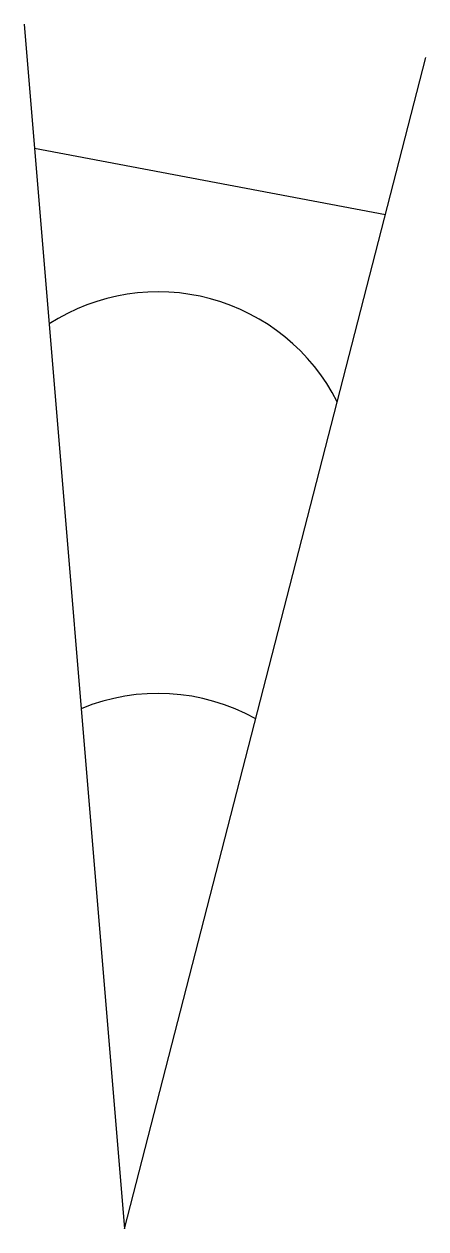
# Model space of a CAD drawing. Header units: millimetres. Extents: x 17 to 29, y -5 to 31.
import ezdxf

# ---------------------------------------------------------------- set-up
doc = ezdxf.new("R2010")
doc.units = ezdxf.units.MM
doc.layers.get('0').update_dxf_attribs({"lineweight": 25, "true_color": 0xffffff})

msp = doc.modelspace()

# ---------------------------------------------------------------- linework, layer by layer
for p, q in [((17, 31), (20, -5)), ((20, -5), (29, 30)), ((17.309, 27.293), (27.794, 25.309))]:
    msp.add_line(p, q)
for centre, start, end in [((21, 17), 26.8383, 122.8363), ((21, 5), 60.8854, 112.4917)]:
    msp.add_arc(centre, 6, start, end)

doc.saveas('drawing.dxf')
